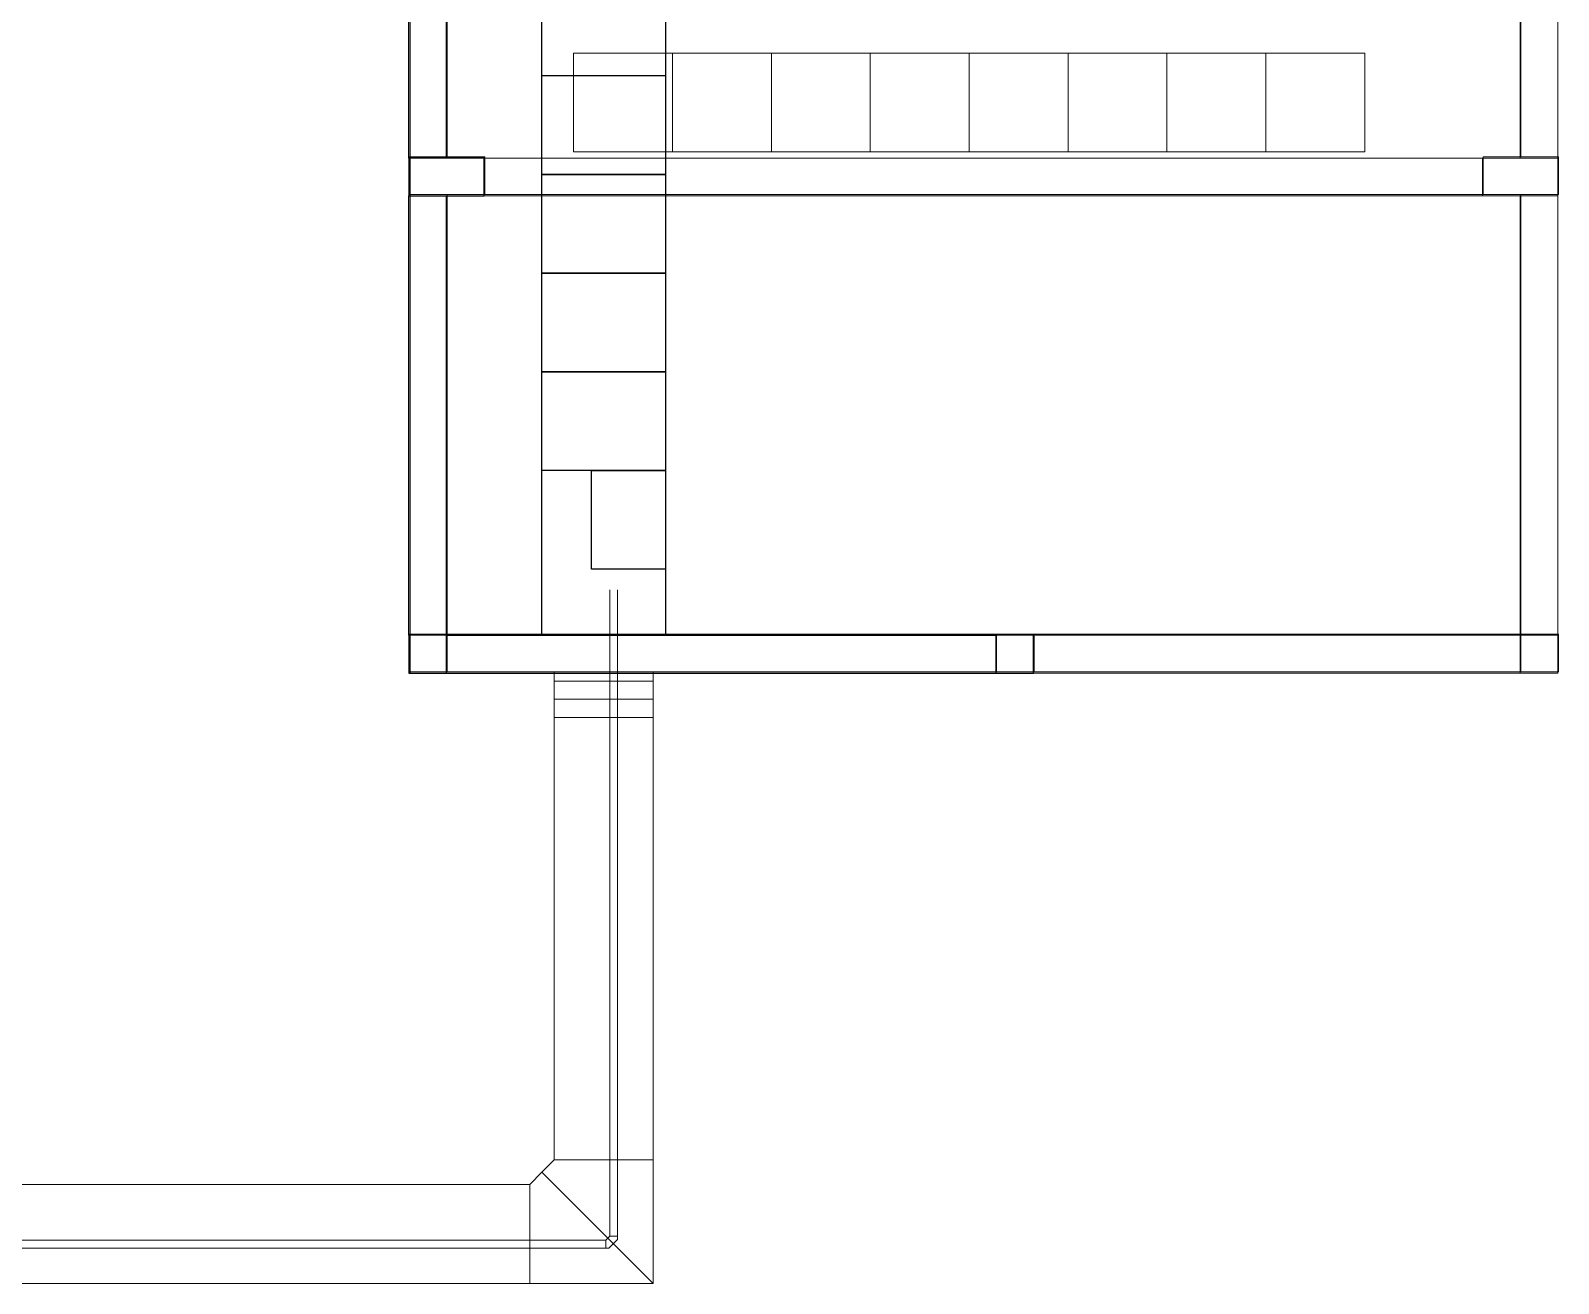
# Model space of a CAD drawing. Header units: inches. Extents: x -1128 to 651, y 96 to 845.
# Drawn here: x -978.31 to -967.14, y 680.45 to 689.61 of the extents above; entities that cross this region are included whole.
import ezdxf

# ---------------------------------------------------------------- set-up
doc = ezdxf.new("R2010")
doc.units = ezdxf.units.IN
doc.header["$MEASUREMENT"] = 0
for name, color, linetype in [('Background Stuff', 253, 'Continuous'), ('CABLE ROUTE OF GENERATOR AND MCC ROOM-EMBED 1_DWG$0$DwgTemplate', 7, 'Continuous'), ('Cable Trench', 2, 'Continuous'), ('硅胶总平面底图 工艺装置区', 253, 'Continuous')]:
    doc.layers.add(name, color=color, linetype=linetype)
doc.layers.add('Cables', color=7, linetype='Continuous', lineweight=0)

msp = doc.modelspace()

# ---------------------------------------------------------------- linework, layer by layer
at = {"color": 6, "lineweight": 0}
msp.add_lwpolyline([(-975.539, 707.387), (-967.146, 707.387), (-967.146, 684.915), (-975.539, 684.915)], close=True, dxfattribs=at)
at = {"color": 253}
for points in [[(-973.671, 688.562), (-974.574, 688.562), (-974.574, 689.284), (-973.671, 689.284)], [(-973.671, 687.84), (-974.574, 687.84), (-974.574, 688.562), (-973.671, 688.562)], [(-973.671, 687.118), (-974.574, 687.118), (-974.574, 687.84), (-973.671, 687.84)], [(-973.671, 686.396), (-974.574, 686.396), (-974.574, 687.118), (-973.671, 687.118)], [(-974.213, 685.674), (-974.213, 686.396), (-973.671, 686.396), (-973.671, 685.674)]]:
    msp.add_lwpolyline(points, close=True, dxfattribs=at)
at = {"layer": 'Background Stuff', "linetype": 'Continuous'}
for p, q in [((-975.548, 688.68), (-975.548, 692.193)), ((-975.273, 688.68), (-975.273, 692.193)), ((-974.997, 688.68), (-975.548, 688.68)), ((-975.548, 688.68), (-975.548, 688.405)), ((-974.997, 688.405), (-974.997, 688.68)), ((-975.548, 688.405), (-974.997, 688.405)), ((-975.548, 685.191), (-975.548, 688.405)), ((-975.273, 685.191), (-975.273, 688.405)), ((-975.273, 685.191), (-975.548, 685.191)), ((-975.548, 685.191), (-975.548, 684.915)), ((-975.273, 685.191), (-971.255, 685.191)), ((-975.273, 684.915), (-975.273, 685.191)), ((-971.255, 685.191), (-971.255, 684.915)), ((-970.98, 685.191), (-971.255, 685.191)), ((-970.98, 684.915), (-970.98, 685.191)), ((-975.548, 684.915), (-975.273, 684.915)), ((-975.273, 684.915), (-971.255, 684.915)), ((-971.255, 684.915), (-970.98, 684.915))]:
    msp.add_line(p, q, dxfattribs=at)
at = {"layer": 'CABLE ROUTE OF GENERATOR AND MCC ROOM-EMBED 1_DWG$0$DwgTemplate', "color": 200, "linetype": 'Continuous', "lineweight": -3}
for points in [[(-974.574, 685.19), (-974.574, 691.291), (-974.032, 691.291), (-974.032, 704.933)], [(-973.671, 693.294), (-973.671, 691.291), (-967.879, 691.291), (-967.879, 690.389), (-973.671, 690.389), (-973.671, 685.19)]]:
    msp.add_lwpolyline(points, dxfattribs=at)
at = {"layer": 'Cable Trench', "color": 2, "linetype": 'Continuous', "lineweight": 15}
for p, q in [((-974.484, 684.65), (-974.484, 684.925)), ((-973.762, 684.65), (-973.762, 684.925)), ((-974.484, 684.856), (-973.762, 684.856)), ((-974.484, 684.723), (-973.762, 684.723)), ((-974.484, 684.723), (-974.484, 681.355)), ((-973.762, 684.723), (-974.484, 684.723)), ((-973.762, 684.723), (-973.762, 681.355)), ((-974.484, 684.65), (-974.484, 681.355)), ((-973.762, 684.589), (-974.484, 684.589)), ((-973.762, 684.65), (-973.762, 681.355)), ((-974.574, 681.264), (-974.484, 681.355)), ((-974.484, 681.355), (-973.762, 681.355)), ((-973.762, 681.355), (-974.484, 681.355)), ((-973.762, 681.355), (-974.484, 681.355)), ((-974.484, 681.355), (-973.762, 681.355)), ((-973.762, 681.355), (-973.762, 680.451)), ((-974.664, 681.174), (-974.574, 681.264)), ((-974.664, 681.174), (-974.574, 681.264)), ((-974.574, 681.264), (-973.762, 680.451)), ((-973.762, 680.451), (-974.574, 681.264)), ((-974.664, 681.174), (-974.664, 680.451)), ((-974.664, 680.451), (-974.664, 681.174)), ((-974.664, 680.451), (-974.664, 681.174)), ((-974.664, 681.174), (-974.664, 680.451)), ((-973.762, 680.451), (-974.664, 680.451))]:
    msp.add_line(p, q, dxfattribs=at)
at = {"layer": 'Cable Trench', "color": 3, "linetype": 'Continuous', "lineweight": 15}
msp.add_line((-973.762, 684.723), (-973.762, 684.65), dxfattribs=at)
at = {"layer": 'Cable Trench', "color": 2, "lineweight": 15}
for p, q in [((-974.664, 681.174), (-991.28, 681.174)), ((-974.664, 680.451), (-991.272, 680.451))]:
    msp.add_line(p, q, dxfattribs=at)
at = {"layer": 'Cables', "color": 0, "lineweight": 0}
for points in [[(-974.079, 685.524), (-974.079, 680.796)], [(-974.022, 685.524), (-974.022, 680.796)]]:
    msp.add_lwpolyline(points, dxfattribs=at)
at = {"layer": 'Cables', "color": 0}
msp.add_lwpolyline([(-974.108, 680.767), (-991.19, 680.767), (-991.19, 680.71), (-974.108, 680.71)], close=True, dxfattribs=at)
at = {"layer": 'Cables', "color": 0, "linetype": 'Continuous', "lineweight": 0}
msp.add_lwpolyline([(-974.108, 680.71), (-974.084, 680.71), (-974.022, 680.772), (-974.022, 680.796), (-974.022, 680.772), (-974.084, 680.71)], close=True, dxfattribs=at)
msp.add_lwpolyline([(-974.079, 680.796), (-974.108, 680.767), (-974.079, 680.796), (-974.022, 680.796)], dxfattribs=at)
at = {"layer": '硅胶总平面底图 工艺装置区', "color": 253, "linetype": 'Continuous', "lineweight": 0}
for p, q in [((-975.268, 688.69), (-975.268, 692.203)), ((-967.421, 688.68), (-967.421, 692.193)), ((-967.417, 688.69), (-967.417, 692.203)), ((-967.146, 688.68), (-967.146, 692.193)), ((-974.343, 689.449), (-973.62, 689.449)), ((-974.343, 689.449), (-973.62, 689.449)), ((-974.343, 688.726), (-974.343, 689.449)), ((-974.343, 688.726), (-974.343, 689.449)), ((-974.343, 689.449), (-974.343, 688.726)), ((-974.343, 688.726), (-974.343, 689.449)), ((-973.62, 689.449), (-974.343, 689.449)), ((-973.62, 689.449), (-974.343, 689.449)), ((-974.343, 688.726), (-974.343, 689.449)), ((-974.343, 688.726), (-974.343, 689.449)), ((-974.343, 689.449), (-973.62, 689.449)), ((-974.343, 689.449), (-973.62, 689.449)), ((-973.62, 689.449), (-972.896, 689.449)), ((-973.62, 689.449), (-972.896, 689.449)), ((-973.62, 689.449), (-973.62, 688.726)), ((-973.62, 688.726), (-973.62, 689.449)), ((-973.62, 688.726), (-973.62, 689.449)), ((-973.62, 688.726), (-973.62, 689.449)), ((-972.896, 689.449), (-973.62, 689.449)), ((-972.896, 689.449), (-973.62, 689.449)), ((-973.62, 688.726), (-973.62, 689.449)), ((-973.62, 688.726), (-973.62, 689.449)), ((-973.62, 689.449), (-973.62, 688.726)), ((-973.62, 688.726), (-973.62, 689.449)), ((-973.62, 689.449), (-973.62, 688.726)), ((-973.62, 688.726), (-973.62, 689.449)), ((-973.62, 688.726), (-973.62, 689.449)), ((-973.62, 688.726), (-973.62, 689.449)), ((-973.62, 689.449), (-972.896, 689.449)), ((-973.62, 689.449), (-972.896, 689.449)), ((-972.896, 688.726), (-972.896, 689.449)), ((-972.896, 688.726), (-972.896, 689.449)), ((-972.896, 689.449), (-972.173, 689.449)), ((-972.896, 689.449), (-972.173, 689.449)), ((-972.896, 689.449), (-972.896, 688.726)), ((-972.896, 688.726), (-972.896, 689.449)), ((-972.173, 689.449), (-972.896, 689.449)), ((-972.173, 689.449), (-972.896, 689.449)), ((-972.896, 689.449), (-972.896, 688.726)), ((-972.896, 688.726), (-972.896, 689.449)), ((-972.896, 688.726), (-972.896, 689.449)), ((-972.896, 688.726), (-972.896, 689.449)), ((-972.896, 689.449), (-972.896, 688.726)), ((-972.896, 688.726), (-972.896, 689.449)), ((-972.896, 689.449), (-972.173, 689.449)), ((-972.896, 689.449), (-972.173, 689.449)), ((-972.896, 688.726), (-972.896, 689.449)), ((-972.896, 688.726), (-972.896, 689.449)), ((-972.173, 689.449), (-972.173, 688.726)), ((-972.173, 688.726), (-972.173, 689.449)), ((-972.173, 689.449), (-971.45, 689.449)), ((-972.173, 689.449), (-971.45, 689.449)), ((-972.173, 688.726), (-972.173, 689.449)), ((-972.173, 688.726), (-972.173, 689.449)), ((-971.45, 689.449), (-972.173, 689.449)), ((-971.45, 689.449), (-972.173, 689.449)), ((-972.173, 688.726), (-972.173, 689.449)), ((-972.173, 688.726), (-972.173, 689.449)), ((-972.173, 689.449), (-972.173, 688.726)), ((-972.173, 688.726), (-972.173, 689.449)), ((-972.173, 689.449), (-972.173, 688.726)), ((-972.173, 688.726), (-972.173, 689.449)), ((-972.173, 689.449), (-971.45, 689.449)), ((-972.173, 689.449), (-971.45, 689.449)), ((-972.173, 688.726), (-972.173, 689.449)), ((-972.173, 688.726), (-972.173, 689.449)), ((-971.45, 689.449), (-971.45, 688.726)), ((-971.45, 688.726), (-971.45, 689.449)), ((-971.45, 688.726), (-971.45, 689.449)), ((-971.45, 688.726), (-971.45, 689.449)), ((-971.45, 688.726), (-971.45, 689.449)), ((-971.45, 688.726), (-971.45, 689.449)), ((-971.45, 689.449), (-971.45, 688.726)), ((-971.45, 688.726), (-971.45, 689.449)), ((-970.727, 689.449), (-971.45, 689.449)), ((-970.727, 689.449), (-971.45, 689.449)), ((-971.45, 689.449), (-970.727, 689.449)), ((-971.45, 689.449), (-970.727, 689.449)), ((-971.45, 688.726), (-971.45, 689.449)), ((-971.45, 688.726), (-971.45, 689.449)), ((-971.45, 689.449), (-970.727, 689.449)), ((-971.45, 689.449), (-970.727, 689.449)), ((-971.45, 689.449), (-971.45, 688.726)), ((-971.45, 688.726), (-971.45, 689.449)), ((-970.004, 689.449), (-970.727, 689.449)), ((-970.004, 689.449), (-970.727, 689.449)), ((-970.727, 689.449), (-970.727, 688.726)), ((-970.727, 688.726), (-970.727, 689.449)), ((-970.727, 688.726), (-970.727, 689.449)), ((-970.727, 688.726), (-970.727, 689.449)), ((-970.727, 689.449), (-970.004, 689.449)), ((-970.727, 689.449), (-970.004, 689.449)), ((-970.727, 688.726), (-970.727, 689.449)), ((-970.727, 688.726), (-970.727, 689.449)), ((-970.727, 689.449), (-970.727, 688.726)), ((-970.727, 688.726), (-970.727, 689.449)), ((-970.727, 689.449), (-970.727, 688.726)), ((-970.727, 688.726), (-970.727, 689.449)), ((-970.727, 688.726), (-970.727, 689.449)), ((-970.727, 688.726), (-970.727, 689.449)), ((-970.727, 689.449), (-970.004, 689.449)), ((-970.727, 689.449), (-970.004, 689.449)), ((-970.004, 688.726), (-970.004, 689.449)), ((-970.004, 688.726), (-970.004, 689.449)), ((-970.004, 689.449), (-970.004, 688.726)), ((-970.004, 688.726), (-970.004, 689.449)), ((-969.281, 689.449), (-970.004, 689.449)), ((-969.281, 689.449), (-970.004, 689.449)), ((-970.004, 689.449), (-970.004, 688.726)), ((-970.004, 688.726), (-970.004, 689.449)), ((-970.004, 688.726), (-970.004, 689.449)), ((-970.004, 688.726), (-970.004, 689.449)), ((-970.004, 689.449), (-969.281, 689.449)), ((-970.004, 689.449), (-969.281, 689.449)), ((-970.004, 689.449), (-969.281, 689.449)), ((-970.004, 689.449), (-969.281, 689.449)), ((-970.004, 688.726), (-970.004, 689.449)), ((-970.004, 688.726), (-970.004, 689.449)), ((-970.004, 689.449), (-970.004, 688.726)), ((-970.004, 688.726), (-970.004, 689.449)), ((-969.281, 689.449), (-969.281, 688.726)), ((-969.281, 688.726), (-969.281, 689.449)), ((-969.281, 688.726), (-969.281, 689.449)), ((-969.281, 688.726), (-969.281, 689.449)), ((-969.281, 689.449), (-968.558, 689.449)), ((-969.281, 689.449), (-968.558, 689.449)), ((-968.558, 689.449), (-969.281, 689.449)), ((-968.558, 689.449), (-969.281, 689.449)), ((-969.281, 688.726), (-969.281, 689.449)), ((-969.281, 688.726), (-969.281, 689.449)), ((-969.281, 689.449), (-969.281, 688.726)), ((-969.281, 688.726), (-969.281, 689.449)), ((-969.281, 689.449), (-969.281, 688.726)), ((-969.281, 688.726), (-969.281, 689.449)), ((-969.281, 688.726), (-969.281, 689.449)), ((-969.281, 688.726), (-969.281, 689.449)), ((-969.281, 689.449), (-968.558, 689.449)), ((-969.281, 689.449), (-968.558, 689.449)), ((-968.558, 689.449), (-968.558, 688.726)), ((-968.558, 688.726), (-968.558, 689.449)), ((-968.558, 688.726), (-968.558, 689.449)), ((-968.558, 688.726), (-968.558, 689.449)), ((-968.558, 689.449), (-968.558, 688.726)), ((-968.558, 688.726), (-968.558, 689.449)), ((-975.544, 688.69), (-975.544, 688.415)), ((-974.993, 688.69), (-975.544, 688.69)), ((-974.993, 688.415), (-974.993, 688.69)), ((-974.343, 688.726), (-973.62, 688.726)), ((-974.343, 688.726), (-973.62, 688.726)), ((-973.62, 688.726), (-974.343, 688.726)), ((-969.281, 688.726), (-974.343, 688.726)), ((-973.62, 688.726), (-974.343, 688.726)), ((-973.62, 688.726), (-974.343, 688.726)), ((-972.896, 688.726), (-973.62, 688.726)), ((-972.896, 688.726), (-973.62, 688.726)), ((-972.173, 688.726), (-972.896, 688.726)), ((-972.173, 688.726), (-972.896, 688.726)), ((-971.45, 688.726), (-972.173, 688.726)), ((-971.45, 688.726), (-972.173, 688.726)), ((-970.727, 688.726), (-971.45, 688.726)), ((-970.727, 688.726), (-971.45, 688.726)), ((-970.004, 688.726), (-970.727, 688.726)), ((-970.004, 688.726), (-970.727, 688.726)), ((-969.281, 688.726), (-970.004, 688.726)), ((-969.281, 688.726), (-970.004, 688.726)), ((-969.281, 688.726), (-968.558, 688.726)), ((-969.281, 688.726), (-968.558, 688.726)), ((-968.558, 688.726), (-969.281, 688.726)), ((-968.558, 688.726), (-969.281, 688.726)), ((-968.558, 688.726), (-969.281, 688.726)), ((-968.558, 688.726), (-969.281, 688.726)), ((-967.692, 688.69), (-967.692, 688.415)), ((-967.141, 688.69), (-967.692, 688.69)), ((-967.141, 688.415), (-967.141, 688.69)), ((-974.997, 688.68), (-967.697, 688.68)), ((-967.697, 688.68), (-967.697, 688.405)), ((-967.146, 688.68), (-967.697, 688.68)), ((-967.146, 688.405), (-967.146, 688.68)), ((-975.544, 688.415), (-974.993, 688.415)), ((-975.268, 685.2), (-975.268, 688.415)), ((-974.997, 688.405), (-967.697, 688.405)), ((-974.993, 688.415), (-967.692, 688.415)), ((-967.697, 688.405), (-967.146, 688.405)), ((-967.692, 688.415), (-967.141, 688.415)), ((-967.421, 685.191), (-967.421, 688.405)), ((-967.417, 685.2), (-967.417, 688.415)), ((-967.146, 685.191), (-967.146, 688.405)), ((-975.268, 685.2), (-975.544, 685.2)), ((-975.544, 685.2), (-975.544, 684.925)), ((-975.268, 685.2), (-971.251, 685.2)), ((-975.268, 684.925), (-975.268, 685.2)), ((-971.251, 685.2), (-971.251, 684.925)), ((-970.975, 685.2), (-971.251, 685.2)), ((-970.98, 685.191), (-967.421, 685.191)), ((-970.975, 685.2), (-967.417, 685.2)), ((-970.975, 684.925), (-970.975, 685.2)), ((-967.421, 685.191), (-967.421, 684.915)), ((-967.146, 685.191), (-967.421, 685.191)), ((-967.141, 685.2), (-967.417, 685.2)), ((-967.417, 685.2), (-967.417, 684.925)), ((-967.146, 684.915), (-967.146, 685.191)), ((-967.141, 684.925), (-967.141, 685.2)), ((-975.544, 684.925), (-975.268, 684.925)), ((-975.268, 684.925), (-967.141, 684.925)), ((-971.251, 684.925), (-970.975, 684.925)), ((-970.98, 684.915), (-967.421, 684.915)), ((-967.421, 684.915), (-967.146, 684.915))]:
    msp.add_line(p, q, dxfattribs=at)

doc.saveas('drawing.dxf')
